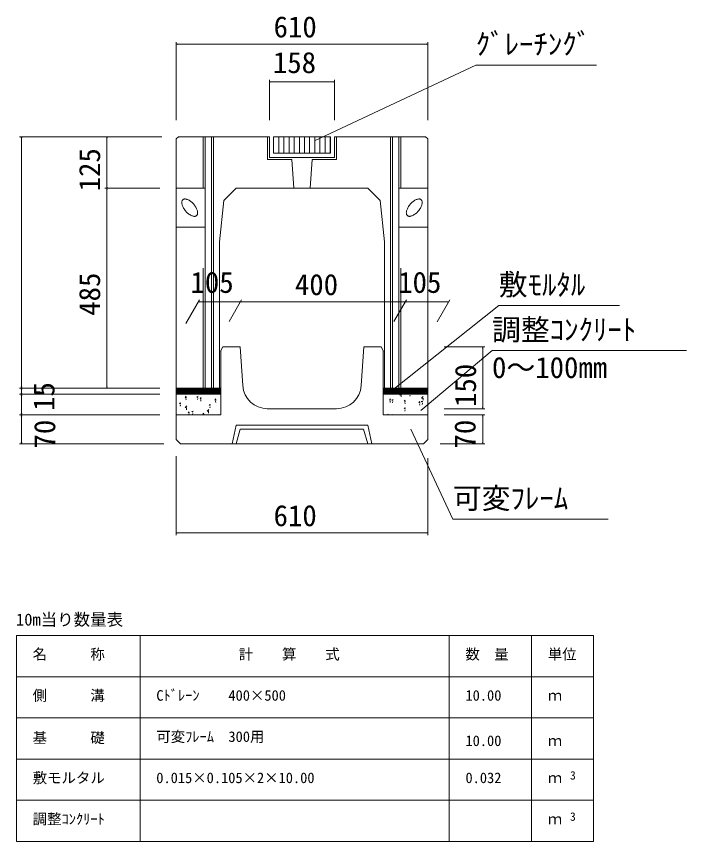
# Model space of a CAD drawing. Units: millimetres on the paper, scale 1:20. Extents: x 0 to 841, y 0 to 594.
# Drawn here: x 205 to 286.3, y 376.7 to 476.8 of the extents above; entities that cross this region are included whole.
import ezdxf
from ezdxf.enums import TextEntityAlignment as Align

# ---------------------------------------------------------------- set-up
doc = ezdxf.new("R2010")
doc.units = ezdxf.units.MM
for name, color, linetype, lineweight in [('0_2', 7, 'Continuous', 18), ('D-STR-DIM（寸法）', 7, 'Continuous', 18), ('D-STR-HTXT（旗揚げ）', 4, 'Continuous', 18), ('D-STR-STRn（構造物）', 5, 'Continuous', 18), ('D-STR-TXT（文字）', 7, 'Continuous', 18), ('D-STR（構造物外形線）', 1, 'Continuous', 18)]:
    doc.layers.add(name, color=color, linetype=linetype, lineweight=lineweight)
doc.styles.add('ＭＳ ゴシック', font='')
doc.styles.get('ＭＳ ゴシック').set_extended_font_data('MS Gothic')

msp = doc.modelspace()

# ---------------------------------------------------------------- linework, layer by layer
at = {"layer": '0_2'}
for p, q in [((224.391, 473.447), (224.541, 473.472)), ((224.541, 473.422), (224.391, 473.447)), ((254.741, 473.472), (254.891, 473.447)), ((254.891, 473.447), (254.741, 473.422)), ((235.691, 468.865), (235.841, 468.89)), ((235.841, 468.84), (235.691, 468.865)), ((243.441, 468.89), (243.591, 468.865)), ((243.591, 468.865), (243.441, 468.84)), ((205.582, 462.058), (205.607, 462.208)), ((205.607, 462.208), (205.632, 462.058)), ((215.942, 462.058), (215.967, 462.208)), ((215.967, 462.208), (215.992, 462.058)), ((215.967, 455.958), (215.942, 456.108)), ((215.942, 455.808), (215.967, 455.958)), ((215.992, 456.108), (215.967, 455.958)), ((215.967, 455.958), (215.992, 455.808)), ((227.051, 442.168), (227.201, 442.193)), ((227.201, 442.143), (227.051, 442.168)), ((232.025, 442.193), (232.175, 442.168)), ((232.175, 442.168), (232.025, 442.143)), ((232.175, 442.168), (232.325, 442.193)), ((232.325, 442.143), (232.175, 442.168)), ((252.025, 442.193), (252.175, 442.168)), ((252.175, 442.168), (252.025, 442.143)), ((252.175, 442.168), (252.325, 442.193)), ((252.325, 442.143), (252.175, 442.168)), ((257.3, 442.193), (257.45, 442.168)), ((257.45, 442.168), (257.3, 442.143)), ((261.553, 436.558), (261.578, 436.708)), ((261.578, 436.708), (261.603, 436.558)), ((205.607, 431.708), (205.582, 431.858)), ((205.582, 431.558), (205.607, 431.708)), ((205.632, 431.858), (205.607, 431.708)), ((205.607, 431.708), (205.632, 431.558)), ((215.967, 431.708), (215.942, 431.858)), ((215.992, 431.858), (215.967, 431.708)), ((205.607, 430.958), (205.582, 431.108)), ((205.582, 430.808), (205.607, 430.958)), ((205.632, 431.108), (205.607, 430.958)), ((205.607, 430.958), (205.632, 430.808)), ((205.607, 428.458), (205.582, 428.608)), ((205.632, 428.608), (205.607, 428.458)), ((261.578, 429.208), (261.553, 429.358)), ((261.603, 429.358), (261.578, 429.208)), ((205.582, 428.308), (205.607, 428.458)), ((205.607, 428.458), (205.632, 428.308)), ((261.553, 428.308), (261.578, 428.458)), ((261.578, 428.458), (261.603, 428.308)), ((205.607, 424.958), (205.582, 425.108)), ((205.632, 425.108), (205.607, 424.958)), ((261.578, 424.958), (261.553, 425.108)), ((261.603, 425.108), (261.578, 424.958)), ((224.391, 414.131), (224.541, 414.156)), ((224.541, 414.106), (224.391, 414.131)), ((254.741, 414.156), (254.891, 414.131)), ((254.891, 414.131), (254.741, 414.106))]:
    msp.add_line(p, q, dxfattribs=at)
at = {"layer": '0_2', "color": 9}
for p, q in [((224.391, 473.447), (224.411, 473.447)), ((254.891, 473.447), (254.871, 473.447)), ((235.691, 468.865), (235.711, 468.865)), ((243.591, 468.865), (243.571, 468.865)), ((205.607, 462.208), (205.607, 462.188)), ((215.967, 462.208), (215.967, 462.188)), ((215.967, 455.958), (215.967, 455.978)), ((215.967, 455.958), (215.967, 455.938)), ((227.051, 442.168), (227.071, 442.168)), ((232.175, 442.168), (232.155, 442.168)), ((232.175, 442.168), (232.195, 442.168)), ((252.175, 442.168), (252.155, 442.168)), ((252.175, 442.168), (252.195, 442.168)), ((257.45, 442.168), (257.43, 442.168)), ((261.578, 436.708), (261.578, 436.688)), ((205.607, 431.708), (205.607, 431.728)), ((205.607, 431.708), (205.607, 431.688)), ((215.967, 431.708), (215.967, 431.728)), ((205.607, 430.958), (205.607, 430.978)), ((205.607, 430.958), (205.607, 430.938)), ((261.578, 429.208), (261.578, 429.228)), ((205.607, 428.458), (205.607, 428.478)), ((205.607, 428.458), (205.607, 428.438)), ((261.578, 428.458), (261.578, 428.438)), ((205.607, 424.958), (205.607, 424.978)), ((261.578, 424.958), (261.578, 424.978)), ((224.391, 414.131), (224.411, 414.131)), ((254.891, 414.131), (254.871, 414.131))]:
    msp.add_line(p, q, dxfattribs=at)
at = {"layer": 'D-STR-DIM（寸法）'}
for p, q in [((224.391, 464.209), (224.391, 473.697)), ((254.891, 464.213), (254.891, 473.697)), ((224.411, 473.447), (254.871, 473.447)), ((235.691, 464.208), (235.691, 469.115)), ((243.571, 468.865), (235.711, 468.865)), ((243.591, 464.208), (243.591, 469.115)), ((222.641, 462.208), (205.357, 462.208)), ((205.607, 462.188), (205.607, 431.728)), ((222.641, 462.208), (215.717, 462.208)), ((215.967, 455.978), (215.967, 462.188)), ((222.391, 455.958), (215.717, 455.958)), ((222.391, 455.958), (215.717, 455.958)), ((215.967, 455.938), (215.967, 431.728)), ((225.545, 439.559), (227.196, 442.418)), ((232.155, 442.168), (227.071, 442.168)), ((230.795, 439.778), (232.319, 442.418)), ((230.795, 439.778), (232.319, 442.418)), ((232.195, 442.168), (252.155, 442.168)), ((250.795, 439.778), (252.319, 442.418)), ((250.795, 439.778), (252.319, 442.418)), ((252.195, 442.168), (257.43, 442.168)), ((256.045, 439.735), (257.594, 442.418)), ((256.891, 436.708), (261.828, 436.708)), ((261.578, 436.688), (261.578, 429.228)), ((222.395, 431.708), (205.357, 431.708)), ((222.395, 431.708), (205.357, 431.708)), ((205.607, 431.688), (205.607, 430.978)), ((222.395, 431.708), (215.717, 431.708)), ((222.391, 430.958), (205.357, 430.958)), ((222.391, 430.958), (205.357, 430.958)), ((205.607, 430.938), (205.607, 428.478)), ((256.891, 429.208), (261.828, 429.208)), ((222.391, 428.458), (205.357, 428.458)), ((222.391, 428.458), (205.357, 428.458)), ((205.607, 428.438), (205.607, 424.978)), ((256.891, 428.458), (261.828, 428.458)), ((261.578, 428.438), (261.578, 424.978)), ((222.891, 424.958), (205.357, 424.958)), ((256.391, 424.958), (261.828, 424.958)), ((224.391, 423.458), (224.391, 413.881)), ((254.891, 423.208), (254.891, 413.881)), ((224.411, 414.131), (254.871, 414.131))]:
    msp.add_line(p, q, dxfattribs=at)
at = {"layer": 'D-STR-HTXT（旗揚げ）'}
for p, q in [((241.152, 461.714), (260.724, 470.9)), ((275.386, 470.9), (260.724, 470.9)), ((250.48, 431.344), (263.516, 441.712)), ((278.177, 441.712), (263.516, 441.712)), ((254.052, 428.986), (262.697, 436.25)), ((286.295, 436.25), (262.697, 436.25)), ((252.86, 426.708), (257.943, 415.797)), ((276.807, 415.797), (257.943, 415.797)), ((205.001, 401.687), (275.001, 401.687)), ((205.001, 376.687), (205.001, 401.687)), ((220.001, 376.687), (220.001, 401.687)), ((257.501, 376.687), (257.501, 401.687)), ((267.501, 385.687), (267.501, 401.687)), ((267.501, 376.687), (267.501, 401.687)), ((275.001, 376.687), (275.001, 401.687)), ((205.001, 396.687), (275.001, 396.687)), ((205.001, 391.687), (275.001, 391.687)), ((205.001, 386.687), (275.001, 386.687)), ((205.001, 381.687), (275.001, 381.687)), ((205.001, 376.687), (275.001, 376.687))]:
    msp.add_line(p, q, dxfattribs=at)
at = {"layer": 'D-STR-STRn（構造物）'}
for p, q in [((224.391, 430.958), (224.391, 431.708)), ((224.391, 431.708), (229.784, 431.708)), ((224.391, 431.651), (224.447, 431.708)), ((224.391, 431.475), (224.624, 431.708)), ((224.391, 431.298), (224.801, 431.708)), ((224.391, 431.121), (224.978, 431.708)), ((224.405, 430.958), (225.155, 431.708)), ((224.581, 430.958), (225.331, 431.708)), ((224.758, 430.958), (225.508, 431.708)), ((224.935, 430.958), (225.685, 431.708)), ((225.112, 430.958), (225.862, 431.708)), ((225.288, 430.958), (226.038, 431.708)), ((225.465, 430.958), (226.215, 431.708)), ((225.642, 430.958), (226.392, 431.708)), ((225.819, 430.958), (226.569, 431.708)), ((225.996, 430.958), (226.746, 431.708)), ((226.172, 430.958), (226.922, 431.708)), ((226.349, 430.958), (227.099, 431.708)), ((226.526, 430.958), (227.276, 431.708)), ((226.703, 430.958), (227.453, 431.708)), ((226.879, 430.958), (227.629, 431.708)), ((227.056, 430.958), (227.806, 431.708)), ((227.233, 430.958), (227.983, 431.708)), ((227.41, 430.958), (228.16, 431.708)), ((227.587, 430.958), (228.337, 431.708)), ((227.763, 430.958), (228.513, 431.708)), ((227.94, 430.958), (228.69, 431.708)), ((228.117, 430.958), (228.867, 431.708)), ((228.294, 430.958), (229.044, 431.708)), ((228.47, 430.958), (229.22, 431.708)), ((228.647, 430.958), (229.397, 431.708)), ((228.824, 430.958), (229.574, 431.708)), ((229.001, 430.958), (229.751, 431.708)), ((229.178, 430.958), (229.784, 431.565)), ((254.891, 431.708), (249.497, 431.708)), ((249.497, 431.655), (249.55, 431.708)), ((249.497, 431.479), (249.727, 431.708)), ((249.497, 431.302), (249.903, 431.708)), ((249.497, 431.125), (250.08, 431.708)), ((249.507, 430.958), (250.257, 431.708)), ((249.684, 430.958), (250.434, 431.708)), ((249.86, 430.958), (250.61, 431.708)), ((250.037, 430.958), (250.787, 431.708)), ((250.214, 430.958), (250.964, 431.708)), ((250.391, 430.958), (251.141, 431.708)), ((250.568, 430.958), (251.318, 431.708)), ((250.744, 430.958), (251.494, 431.708)), ((250.921, 430.958), (251.671, 431.708)), ((251.098, 430.958), (251.848, 431.708)), ((251.275, 430.958), (252.025, 431.708)), ((251.451, 430.958), (252.201, 431.708)), ((251.628, 430.958), (252.378, 431.708)), ((251.805, 430.958), (252.555, 431.708)), ((251.982, 430.958), (252.732, 431.708)), ((252.159, 430.958), (252.909, 431.708)), ((252.335, 430.958), (253.085, 431.708)), ((252.512, 430.958), (253.262, 431.708)), ((252.689, 430.958), (253.439, 431.708)), ((252.866, 430.958), (253.616, 431.708)), ((253.042, 430.958), (253.792, 431.708)), ((253.219, 430.958), (253.969, 431.708)), ((253.396, 430.958), (254.146, 431.708)), ((253.573, 430.958), (254.323, 431.708)), ((253.75, 430.958), (254.5, 431.708)), ((253.926, 430.958), (254.676, 431.708)), ((254.103, 430.958), (254.853, 431.708)), ((254.28, 430.958), (254.891, 431.569)), ((254.891, 430.958), (254.891, 431.708)), ((224.391, 430.958), (229.784, 430.958)), ((224.391, 430.958), (224.391, 428.458)), ((225.484, 430.575), (225.604, 430.718)), ((225.484, 430.575), (225.633, 430.562)), ((226.87, 430.667), (227.045, 430.734)), ((226.87, 430.667), (226.994, 430.583)), ((227.277, 430.418), (227.398, 430.561)), ((229.354, 430.958), (229.784, 431.388)), ((229.531, 430.958), (229.784, 431.212)), ((229.708, 430.958), (229.784, 431.035)), ((254.891, 430.958), (249.497, 430.958)), ((251.477, 430.9), (251.533, 430.958)), ((251.477, 430.9), (251.699, 430.865)), ((251.657, 430.643), (251.629, 430.88)), ((252.712, 430.718), (252.763, 430.869)), ((254.145, 430.486), (254.34, 430.689)), ((254.457, 430.958), (254.891, 431.392)), ((254.633, 430.958), (254.891, 431.216)), ((254.81, 430.958), (254.891, 431.039)), ((254.891, 430.958), (254.891, 428.458)), ((224.769, 429.861), (224.944, 429.928)), ((224.769, 429.861), (224.894, 429.777)), ((224.854, 429.5), (224.904, 429.651)), ((225.459, 429.339), (225.654, 429.542)), ((225.594, 430.284), (225.565, 430.44)), ((226.954, 430.306), (227.005, 430.457)), ((227.277, 430.418), (227.427, 430.405)), ((227.387, 430.127), (227.358, 430.284)), ((228.362, 429.66), (228.537, 429.728)), ((228.362, 429.661), (228.486, 429.577)), ((229.07, 430.261), (229.191, 430.405)), ((229.07, 430.261), (229.22, 430.248)), ((229.18, 429.97), (229.152, 430.127)), ((250.241, 430.259), (250.362, 430.402)), ((250.241, 430.259), (250.391, 430.246)), ((250.351, 429.968), (250.322, 430.125)), ((250.527, 430.272), (250.702, 430.339)), ((250.527, 430.272), (250.652, 430.188)), ((250.612, 429.911), (250.662, 430.062)), ((252.034, 430.102), (252.155, 430.246)), ((252.034, 430.102), (252.184, 430.089)), ((252.145, 429.811), (252.116, 429.968)), ((253.827, 429.945), (253.948, 430.089)), ((253.827, 429.945), (253.977, 429.932)), ((253.938, 429.654), (253.909, 429.811)), ((254.12, 430.072), (254.295, 430.139)), ((254.12, 430.072), (254.244, 429.988)), ((254.145, 430.486), (254.367, 430.452)), ((254.204, 429.711), (254.255, 429.862)), ((254.325, 430.229), (254.297, 430.467)), ((225.459, 429.34), (225.681, 429.305)), ((225.638, 429.083), (225.611, 429.32)), ((225.831, 428.694), (225.951, 428.838)), ((225.831, 428.694), (225.98, 428.681)), ((225.931, 428.458), (225.912, 428.56)), ((226.261, 428.854), (226.436, 428.921)), ((226.261, 428.854), (226.386, 428.77)), ((226.346, 428.494), (226.397, 428.645)), ((227.624, 428.537), (227.744, 428.681)), ((227.624, 428.537), (227.773, 428.524)), ((228.127, 428.926), (228.322, 429.129)), ((228.127, 428.926), (228.349, 428.891)), ((228.307, 428.669), (228.279, 428.906)), ((228.446, 429.3), (228.497, 429.451)), ((229.483, 428.458), (229.538, 428.524)), ((249.919, 428.459), (250.094, 428.526)), ((250.655, 428.458), (250.709, 428.522)), ((252.019, 429.265), (252.194, 429.333)), ((252.019, 429.266), (252.144, 429.182)), ((252.104, 428.905), (252.155, 429.056)), ((249.919, 428.459), (249.92, 428.458))]:
    msp.add_line(p, q, dxfattribs=at)
at = {"layer": 'D-STR-TXT（文字）', "color": 5}
for p, q in [((229.647, 431.708), (229.784, 431.708)), ((249.634, 431.708), (249.497, 431.708))]:
    msp.add_line(p, q, dxfattribs=at)
at = {"layer": 'D-STR（構造物外形線）'}
for p, q in [((224.391, 461.958), (224.641, 462.208)), ((224.391, 461.958), (224.391, 431.708)), ((224.641, 462.208), (235.691, 462.208)), ((227.641, 455.958), (227.641, 462.208)), ((227.891, 431.708), (227.891, 462.208)), ((228.641, 431.708), (228.641, 462.208)), ((228.891, 431.708), (228.891, 462.208)), ((235.441, 462.208), (235.441, 459.458)), ((235.691, 462.208), (235.691, 459.708)), ((243.091, 462.208), (236.191, 462.208)), ((236.191, 462.208), (236.191, 460.208)), ((236.194, 460.208), (236.194, 462.208)), ((236.819, 460.208), (236.819, 462.208)), ((237.444, 460.208), (237.444, 462.208)), ((238.069, 460.208), (238.069, 462.208)), ((238.694, 460.208), (238.694, 462.208)), ((239.319, 460.208), (239.319, 462.208)), ((239.944, 460.208), (239.944, 462.208)), ((240.569, 460.208), (240.569, 462.208)), ((241.194, 460.208), (241.194, 462.208)), ((241.819, 460.208), (241.819, 462.208)), ((242.444, 460.208), (242.444, 462.208)), ((243.069, 460.208), (243.069, 462.208)), ((243.091, 460.208), (243.091, 462.208)), ((254.641, 462.208), (243.591, 462.208)), ((243.591, 462.208), (243.591, 459.708)), ((243.841, 462.208), (243.841, 459.458)), ((250.391, 431.708), (250.391, 462.208)), ((250.641, 431.708), (250.641, 462.208)), ((251.391, 431.708), (251.391, 462.208)), ((251.641, 455.958), (251.641, 462.208)), ((254.641, 462.208), (254.891, 461.958)), ((254.891, 461.958), (254.891, 431.708)), ((235.691, 459.708), (242.582, 459.708)), ((236.191, 460.208), (243.091, 460.208)), ((243.591, 459.708), (240.891, 459.708)), ((235.441, 459.458), (238.391, 459.458)), ((238.391, 459.458), (238.641, 455.958)), ((240.891, 459.458), (240.641, 455.958)), ((243.841, 459.458), (240.891, 459.458)), ((227.891, 455.958), (224.391, 455.958)), ((231.641, 455.958), (230.141, 454.458)), ((238.641, 455.958), (231.641, 455.958)), ((238.641, 455.958), (247.641, 455.958)), ((247.641, 455.958), (249.141, 454.458)), ((251.391, 455.958), (254.891, 455.958)), ((225.11, 454.484), (225.142, 454.531)), ((225.142, 454.531), (225.181, 454.571)), ((225.181, 454.571), (225.226, 454.604)), ((225.226, 454.604), (225.278, 454.629)), ((225.278, 454.629), (225.335, 454.646)), ((225.335, 454.646), (225.397, 454.656)), ((225.397, 454.656), (225.464, 454.657)), ((225.464, 454.657), (225.535, 454.65)), ((225.535, 454.65), (225.609, 454.635)), ((225.609, 454.635), (225.687, 454.613)), ((225.687, 454.613), (225.767, 454.583)), ((225.767, 454.583), (225.85, 454.545)), ((225.85, 454.545), (225.933, 454.5)), ((253.431, 454.545), (253.348, 454.5)), ((253.514, 454.583), (253.431, 454.545)), ((253.594, 454.613), (253.514, 454.583)), ((253.672, 454.635), (253.594, 454.613)), ((253.746, 454.65), (253.672, 454.635)), ((253.817, 454.657), (253.746, 454.65)), ((253.884, 454.656), (253.817, 454.657)), ((253.946, 454.646), (253.884, 454.656)), ((254.003, 454.629), (253.946, 454.646)), ((254.055, 454.604), (254.003, 454.629)), ((254.1, 454.571), (254.055, 454.604)), ((254.139, 454.531), (254.1, 454.571)), ((254.171, 454.484), (254.139, 454.531)), ((225.051, 454.233), (225.055, 454.304)), ((225.055, 454.157), (225.051, 454.233)), ((225.055, 454.304), (225.066, 454.37)), ((225.065, 454.077), (225.055, 454.157)), ((225.084, 453.993), (225.065, 454.077)), ((225.066, 454.37), (225.084, 454.43)), ((225.084, 454.43), (225.11, 454.484)), ((225.109, 453.906), (225.084, 453.993)), ((225.141, 453.817), (225.109, 453.906)), ((225.179, 453.726), (225.141, 453.817)), ((225.225, 453.635), (225.179, 453.726)), ((225.276, 453.543), (225.225, 453.635)), ((225.332, 453.451), (225.276, 453.543)), ((225.933, 454.5), (226.017, 454.448)), ((226.017, 454.448), (226.101, 454.39)), ((226.101, 454.39), (226.185, 454.326)), ((226.185, 454.326), (226.267, 454.257)), ((226.267, 454.257), (226.347, 454.182)), ((226.347, 454.182), (226.425, 454.103)), ((226.425, 454.103), (226.499, 454.02)), ((226.499, 454.02), (226.57, 453.934)), ((226.57, 453.934), (226.637, 453.846)), ((226.637, 453.846), (226.699, 453.756)), ((226.699, 453.756), (226.755, 453.664)), ((226.755, 453.664), (226.807, 453.572)), ((226.807, 453.572), (226.852, 453.481)), ((230.141, 454.458), (229.641, 449.458)), ((249.141, 454.458), (249.641, 449.458)), ((252.475, 453.572), (252.429, 453.481)), ((252.526, 453.664), (252.475, 453.572)), ((252.582, 453.756), (252.526, 453.664)), ((252.644, 453.846), (252.582, 453.756)), ((252.711, 453.934), (252.644, 453.846)), ((252.782, 454.02), (252.711, 453.934)), ((252.857, 454.103), (252.782, 454.02)), ((252.934, 454.182), (252.857, 454.103)), ((253.014, 454.257), (252.934, 454.182)), ((253.097, 454.326), (253.014, 454.257)), ((253.18, 454.39), (253.097, 454.326)), ((253.264, 454.448), (253.18, 454.39)), ((253.348, 454.5), (253.264, 454.448)), ((253.949, 453.451), (254.005, 453.543)), ((254.005, 453.543), (254.057, 453.635)), ((254.057, 453.635), (254.102, 453.726)), ((254.102, 453.726), (254.14, 453.817)), ((254.14, 453.817), (254.172, 453.906)), ((254.197, 454.43), (254.171, 454.484)), ((254.172, 453.906), (254.198, 453.993)), ((254.215, 454.37), (254.197, 454.43)), ((254.198, 453.993), (254.216, 454.077)), ((254.226, 454.304), (254.215, 454.37)), ((254.216, 454.077), (254.227, 454.157)), ((254.23, 454.233), (254.226, 454.304)), ((254.227, 454.157), (254.23, 454.233)), ((225.394, 453.361), (225.332, 453.451)), ((225.461, 453.272), (225.394, 453.361)), ((225.532, 453.186), (225.461, 453.272)), ((225.607, 453.104), (225.532, 453.186)), ((225.684, 453.025), (225.607, 453.104)), ((225.764, 452.95), (225.684, 453.025)), ((225.847, 452.881), (225.764, 452.95)), ((225.93, 452.816), (225.847, 452.881)), ((226.014, 452.758), (225.93, 452.816)), ((226.098, 452.707), (226.014, 452.758)), ((226.181, 452.662), (226.098, 452.707)), ((226.264, 452.624), (226.181, 452.662)), ((226.344, 452.594), (226.264, 452.624)), ((226.422, 452.571), (226.344, 452.594)), ((226.496, 452.557), (226.422, 452.571)), ((226.567, 452.55), (226.496, 452.557)), ((226.634, 452.551), (226.567, 452.55)), ((226.696, 452.561), (226.634, 452.551)), ((226.753, 452.578), (226.696, 452.561)), ((226.805, 452.603), (226.753, 452.578)), ((226.85, 452.635), (226.805, 452.603)), ((226.889, 452.676), (226.85, 452.635)), ((226.852, 453.481), (226.89, 453.39)), ((226.921, 452.723), (226.889, 452.676)), ((226.89, 453.39), (226.922, 453.301)), ((226.947, 452.776), (226.921, 452.723)), ((226.922, 453.301), (226.948, 453.214)), ((226.965, 452.836), (226.947, 452.776)), ((226.948, 453.214), (226.966, 453.13)), ((226.976, 452.902), (226.965, 452.836)), ((226.966, 453.13), (226.977, 453.05)), ((226.98, 452.974), (226.976, 452.902)), ((226.977, 453.05), (226.98, 452.974)), ((252.305, 453.05), (252.301, 452.974)), ((252.301, 452.974), (252.305, 452.902)), ((252.315, 453.13), (252.305, 453.05)), ((252.305, 452.902), (252.316, 452.836)), ((252.334, 453.214), (252.315, 453.13)), ((252.316, 452.836), (252.334, 452.776)), ((252.359, 453.301), (252.334, 453.214)), ((252.334, 452.776), (252.36, 452.723)), ((252.391, 453.39), (252.359, 453.301)), ((252.36, 452.723), (252.392, 452.676)), ((252.429, 453.481), (252.391, 453.39)), ((252.392, 452.676), (252.431, 452.635)), ((252.431, 452.635), (252.476, 452.603)), ((252.476, 452.603), (252.528, 452.578)), ((252.528, 452.578), (252.585, 452.561)), ((252.585, 452.561), (252.647, 452.551)), ((252.647, 452.551), (252.714, 452.55)), ((252.714, 452.55), (252.785, 452.557)), ((252.785, 452.557), (252.859, 452.571)), ((252.859, 452.571), (252.937, 452.594)), ((252.937, 452.594), (253.017, 452.624)), ((253.017, 452.624), (253.1, 452.662)), ((253.1, 452.662), (253.183, 452.707)), ((253.183, 452.707), (253.267, 452.758)), ((253.267, 452.758), (253.351, 452.816)), ((253.351, 452.816), (253.435, 452.881)), ((253.435, 452.881), (253.517, 452.95)), ((253.517, 452.95), (253.597, 453.025)), ((253.597, 453.025), (253.675, 453.104)), ((253.675, 453.104), (253.749, 453.186)), ((253.749, 453.186), (253.82, 453.272)), ((253.82, 453.272), (253.887, 453.361)), ((253.887, 453.361), (253.949, 453.451)), ((224.391, 451.248), (227.891, 451.248)), ((254.891, 451.248), (251.391, 451.248)), ((229.641, 449.458), (229.641, 431.708)), ((249.641, 449.458), (249.641, 431.708)), ((227.641, 431.708), (227.641, 446.248)), ((251.641, 431.708), (251.641, 446.248)), ((230.016, 436.708), (229.766, 436.208)), ((230.016, 436.708), (232.141, 436.708)), ((232.141, 436.708), (232.454, 432.009)), ((247.141, 436.708), (246.827, 432.009)), ((249.266, 436.708), (247.141, 436.708)), ((249.266, 436.708), (249.516, 436.208)), ((229.784, 436.246), (229.784, 428.458)), ((249.497, 436.246), (249.497, 428.458)), ((229.641, 431.708), (224.391, 431.708)), ((249.641, 431.708), (254.641, 431.708)), ((235.398, 429.209), (243.834, 429.208)), ((224.391, 428.458), (229.784, 428.458)), ((224.391, 428.458), (224.391, 425.458)), ((254.891, 428.458), (249.497, 428.458)), ((254.891, 428.458), (254.891, 425.458)), ((231.159, 424.958), (231.659, 427.208)), ((231.659, 427.208), (247.622, 427.208)), ((232.159, 426.708), (231.659, 424.958)), ((232.159, 426.708), (247.122, 426.708)), ((247.122, 426.708), (247.622, 424.958)), ((248.122, 424.958), (247.622, 427.208)), ((224.391, 425.458), (224.891, 424.958)), ((254.391, 424.958), (224.891, 424.958)), ((251.628, 424.958), (227.628, 424.958)), ((254.891, 425.458), (254.391, 424.958))]:
    msp.add_line(p, q, dxfattribs=at)
for centre, start, end in [((235.447, 432.208), 183.81425, 270.00386), ((243.834, 432.208), 269.99614, 356.18575)]:
    msp.add_arc(centre, 3, start, end, dxfattribs=at)

# ---------------------------------------------------------------- texts
at = {"layer": 'D-STR-STRn（構造物）', "color": 7, "style": 'ＭＳ ゴシック'}
for s, p in [('610', (236.194, 473.497)), ('158', (236.11, 469.163)), ('105', (226.113, 442.493)), ('400', (238.782, 442.218)), ('105', (251.312, 442.493)), ('610', (236.194, 414.181))]:
    msp.add_text(s, height=2.566, dxfattribs=at).set_placement(p, align=Align.BOTTOM_LEFT)
for s, p in [('125', (215.917, 455.583)), ('485', (215.917, 440.484)), ('150', (261.528, 429.414)), ('15', (210.375, 428.938)), ('70', (210.47, 424.381)), ('70', (261.468, 424.381))]:
    msp.add_text(s, height=2.566, rotation=90, dxfattribs=at).set_placement(p, align=Align.BOTTOM_LEFT)
at = {"layer": 'D-STR-TXT（文字）', "style": 'ＭＳ ゴシック'}
for s, height, p in [('ｸﾞﾚｰﾁﾝｸﾞ', 2.566, (260.724, 471.4)), ('敷ﾓﾙﾀﾙ', 2.566, (263.516, 442.212)), ('調整ｺﾝｸﾘｰﾄ', 2.566, (262.697, 436.75)), ('0～100mm', 2.566, (262.697, 432.158)), ('可変ﾌﾚｰﾑ', 2.566, (257.943, 416.297)), ('10m当り数量表', 1.466, (204.946, 402.449)), ('名\u3000\u3000\u3000称', 1.283, (206.962, 398.388)), ('計\u3000\u3000算\u3000\u3000式', 1.283, (231.966, 398.388)), ('数\u3000量', 1.283, (259.462, 398.388)), ('単位', 1.283, (269.462, 398.388)), ('側\u3000\u3000\u3000溝', 1.283, (206.962, 393.388)), ('Cﾄﾞﾚｰﾝ\u3000\u3000400×500', 1.283, (221.962, 393.388)), ('10.00', 1.283, (259.475, 393.388)), ('ｍ', 1.283, (269.462, 393.388)), ('基\u3000\u3000\u3000礎', 1.283, (206.962, 388.256)), ('可変ﾌﾚｰﾑ\u3000300用', 1.283, (221.962, 388.388)), ('10.00', 1.283, (259.475, 387.888)), ('ｍ', 1.283, (269.462, 387.888)), ('敷モルタル', 1.283, (206.962, 383.388)), ('0.015×0.105×2×10.00', 1.283, (221.962, 383.388)), ('0.032', 1.283, (259.475, 383.388)), ('ｍ', 1.283, (269.462, 383.388)), ('3', 1.026, (272.163, 383.891)), ('調整ｺﾝｸﾘｰﾄ', 1.283, (206.962, 378.388)), ('ｍ', 1.283, (269.462, 378.388)), ('3', 1.026, (272.163, 378.891))]:
    msp.add_text(s, height=height, dxfattribs=at).set_placement(p, align=Align.BOTTOM_LEFT)

doc.saveas('drawing.dxf')
